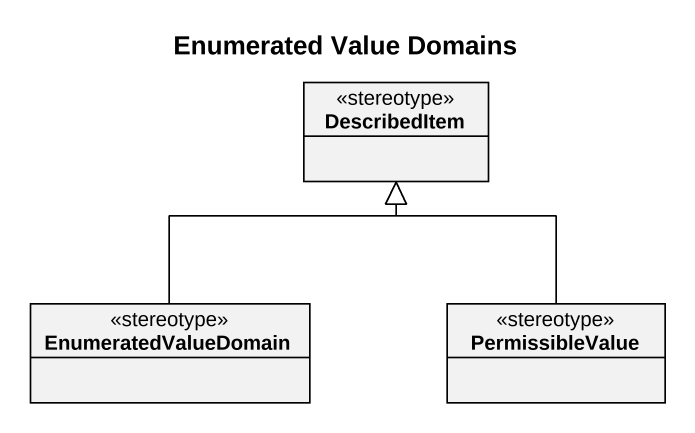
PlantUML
@startuml
title Enumerated Value Domains
hide circle
hide empty members
class DescribedItem <<stereotype>>
class EnumeratedValueDomain <<stereotype>>
class PermissibleValue <<stereotype>>
EnumeratedValueDomain -up-|> DescribedItem
PermissibleValue -up-|> DescribedItem
@enduml
